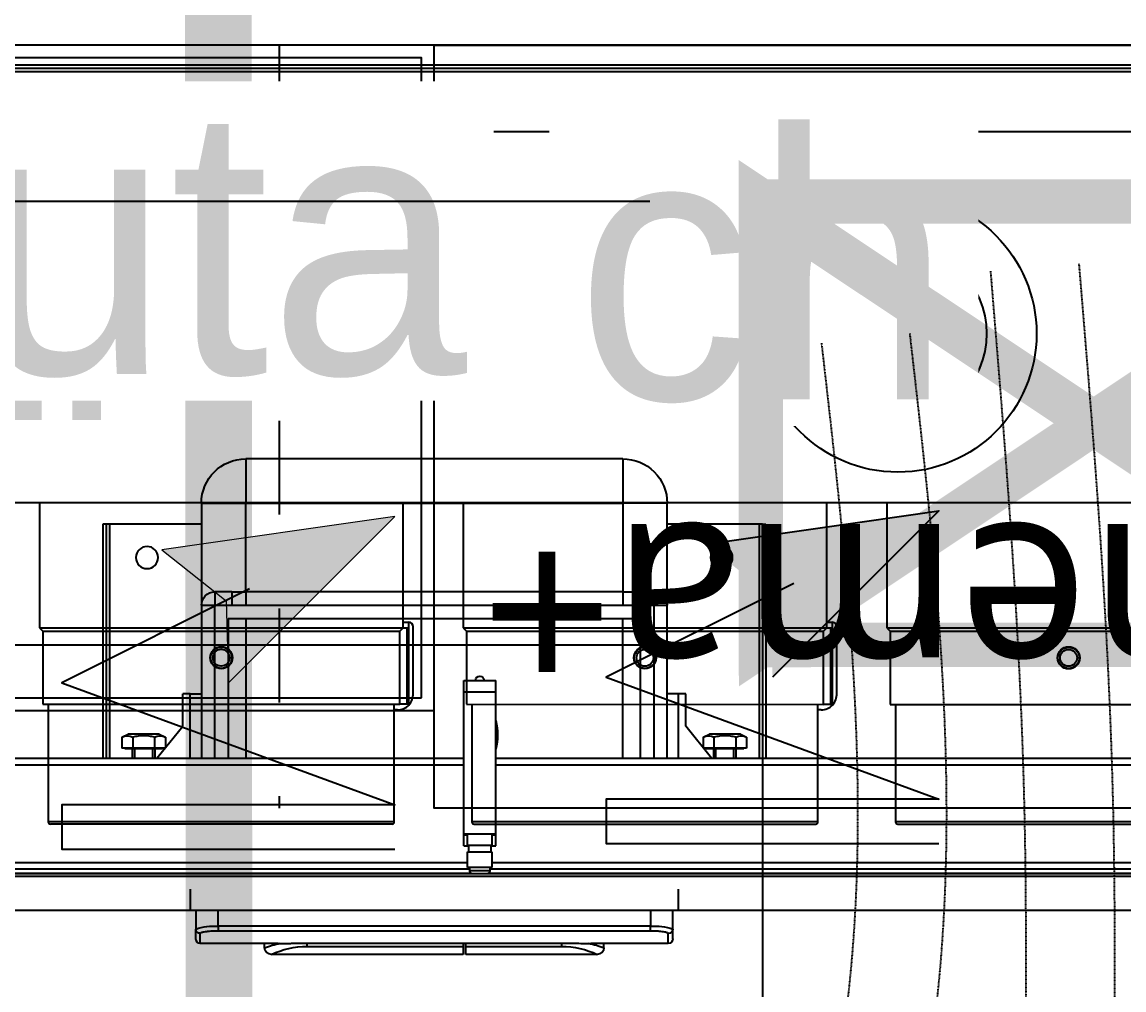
# Model space of a CAD drawing. Header units: millimetres. Extents: x 459337 to 526921, y -375392 to -289779.
# Drawn here: x 466688.4 to 467185.1, y -323814.9 to -323378.4 of the extents above; entities that cross this region are included whole.
import ezdxf

# ---------------------------------------------------------------- set-up
doc = ezdxf.new("R2010")
doc.units = ezdxf.units.MM
for name, pattern in [('prlm_ef', [0.165, 0.1, -0.065]), ('prlm_eu', [2, 1.25, -0.25, 0.25, -0.25]), ('prlm_vmc', [0.282222, 0.141111, -0.141111])]:
    doc.linetypes.add(name, pattern=pattern)
doc.layers.add('_GAZELEC-BOITE INCORPO', color=36, linetype='Continuous', lineweight=18)
for name, color, linetype in [('_GAZELEC-EAU CHAUDE', 1, 'Continuous'), ('prlm-CHAUFF', 30, 'Continuous'), ('prlm-EAU-EF', 161, 'Continuous'), ('prlm-EAU-EUEV', 25, 'Continuous'), ('prlm-ELEC-CFO', 201, 'Continuous'), ('prlm-MOD', 64, 'Continuous')]:
    doc.layers.add(name, color=color, linetype=linetype)
doc.styles.add('Arial', font='arial.ttf')
doc.styles.add('prlm-chauff', font='trebucbi.ttf', dxfattribs={"height": 18})
doc.styles.add('prlm-elec-cfo', font='comic.ttf', dxfattribs={"height": 12})
doc.styles.get("Standard").update_dxf_attribs({"font": 'arial.ttf'})
doc.dimstyles.new('200', dxfattribs={"dimtxt": 150, "dimasz": 25, "dimexe": 50, "dimexo": 50, "dimgap": 20, "dimtad": 1, "dimdec": 0, "dimlfac": 0.1, "dimdsep": 46, "dimtxsty": 'Arial', "dimblk1": 'DOTBLANK', "dimblk2": 'DOTBLANK', "dimsah": 1, "dimcen": 25, "dimclrd": 5, "dimclre": 5, "dimadec": 0, "dimazin": 0, "dimtfac": 1, "dimtdec": 0, "dimtmove": 0, "dimatfit": 3, "dimldrblk": 'DOTBLANK', "dimfxl": 50, "dimtolj": 1, "dimtzin": 0, "dimarcsym": 0})

# ---------------------------------------------------------------- blocks, each defined once
blk = doc.blocks.new('MTI900_Alu_390')
at = {"layer": 'prlm-MOD', "color": 1, "linetype": 'Continuous'}
for p, q in [((-4.225, 0), (4.225, 0)), ((-3.96, -0.09), (3.96, -0.09)), ((-4.105, -0.105), (4.105, -0.105)), ((-4.1, -0.12), (4.1, -0.12)), ((-0.85, -1.865), (0.85, -1.865)), ((-0.85, -1.865), (-0.85, -2.065)), ((0.85, -1.865), (0.85, -2.065)), ((-1.05, -2.525), (-1.05, -2.065)), ((-1.05, -2.065), (-0.85, -2.065)), ((0.85, -2.065), (-0.85, -2.065)), ((-0.85, -2.065), (-0.85, -2.465)), ((0.85, -2.465), (0.85, -2.065)), ((1.05, -2.065), (0.85, -2.065)), ((1.05, -2.065), (1.05, -2.525)), ((-1.495, -2.16), (-1.495, -3.215)), ((-1.48, -2.16), (-1.495, -2.16)), ((-1.48, -2.16), (-1.48, -3.215)), ((-1.48, -2.16), (-1.465, -2.16)), ((-1.465, -2.16), (-1.05, -2.16)), ((-1.465, -2.16), (-1.465, -3.215)), ((1.05, -2.16), (1.465, -2.16)), ((1.465, -2.16), (1.48, -2.16)), ((1.465, -2.16), (1.465, -3.215)), ((1.48, -2.16), (1.48, -3.215)), ((1.48, -2.16), (1.495, -2.16)), ((1.495, -2.16), (1.495, -3.215)), ((-0.99, -2.465), (-0.9124, -2.465)), ((-0.99, -2.525), (-0.99, -2.465)), ((-0.85, -2.465), (-0.9124, -2.465)), ((-0.9124, -2.525), (-0.9124, -2.465)), ((-0.85, -2.465), (0.85, -2.465)), ((-0.85, -2.465), (-0.85, -2.5242)), ((0.9124, -2.465), (0.85, -2.465)), ((0.85, -2.465), (0.85, -2.5242)), ((0.9124, -2.465), (0.99, -2.465)), ((0.9124, -2.465), (0.9124, -2.525)), ((0.99, -2.465), (0.99, -2.525)), ((-1.05, -3.215), (-1.05, -2.525)), ((-0.99, -2.525), (-1.05, -2.525)), ((-0.99, -2.525), (-0.99, -3.215)), ((-0.9124, -2.525), (-0.99, -2.525)), ((0.85, -2.5242), (-0.85, -2.5242)), ((0.99, -2.525), (0.9124, -2.525)), ((0.99, -3.215), (0.99, -2.525)), ((1.05, -2.525), (0.99, -2.525)), ((1.05, -2.525), (1.05, -3.215)), ((0.93, -2.585), (-0.93, -2.585)), ((-0.93, -3.215), (-0.93, -2.585)), ((-0.85, -3.215), (-0.85, -2.585)), ((0.85, -2.585), (0.85, -3.215)), ((0.93, -2.585), (0.93, -3.215)), ((-0.2775, -2.915), (-0.2775, -2.865)), ((-0.1325, -2.865), (-0.2775, -2.865)), ((-0.1325, -2.915), (-0.1325, -2.865)), ((-1.1342, -2.925), (-1.1, -2.925)), ((-1.1342, -3.0705), (-1.1342, -2.925)), ((-1.1, -2.925), (-1.1, -3.215)), ((-1.1, -2.925), (-1.05, -2.925)), ((-0.1325, -2.915), (-0.2775, -2.915)), ((-0.2775, -2.9175), (-0.2775, -2.915)), ((-0.2775, -2.9175), (-0.1325, -2.9175)), ((-0.2775, -3.5575), (-0.2775, -2.9175)), ((-0.1325, -2.9175), (-0.1325, -2.915)), ((-0.1325, -3.5575), (-0.1325, -2.9175)), ((1.1, -2.925), (1.05, -2.925)), ((1.1, -3.215), (1.1, -2.925)), ((1.1, -2.925), (1.1342, -2.925)), ((1.1342, -3.0705), (1.1342, -2.925)), ((-1.2504, -3.215), (-1.1342, -3.0705)), ((1.2504, -3.215), (1.1342, -3.0705)), ((-1.38, -3.106), (-1.4081, -3.1204)), ((-1.4081, -3.1204), (-1.4081, -3.17)), ((-1.38, -3.106), (-1.24, -3.106)), ((-1.3591, -3.1204), (-1.3591, -3.17)), ((-1.2609, -3.1204), (-1.2609, -3.17)), ((-1.2119, -3.1204), (-1.24, -3.106)), ((-1.2119, -3.1204), (-1.2119, -3.1671)), ((1.24, -3.106), (1.2119, -3.1204)), ((1.2119, -3.1204), (1.2119, -3.1671)), ((1.24, -3.106), (1.38, -3.106)), ((1.2609, -3.1204), (1.2609, -3.17)), ((1.3591, -3.1204), (1.3591, -3.17)), ((1.4081, -3.1204), (1.38, -3.106)), ((1.4081, -3.1204), (1.4081, -3.17)), ((-1.4081, -3.17), (-1.3836, -3.17)), ((-1.395, -3.17), (-1.395, -3.172)), ((-1.395, -3.172), (-1.225, -3.172)), ((-1.3836, -3.17), (-1.3591, -3.17)), ((-1.36, -3.172), (-1.36, -3.215)), ((-1.3591, -3.17), (-1.31, -3.17)), ((-1.3508, -3.215), (-1.3508, -3.172)), ((-1.31, -3.17), (-1.2609, -3.17)), ((-1.2692, -3.215), (-1.2692, -3.172)), ((-1.2609, -3.17), (-1.2364, -3.17)), ((-1.26, -3.215), (-1.26, -3.172)), ((-1.2364, -3.17), (-1.2142, -3.17)), ((-1.225, -3.172), (-1.225, -3.17)), ((1.2142, -3.17), (1.2364, -3.17)), ((1.225, -3.17), (1.225, -3.172)), ((1.225, -3.172), (1.395, -3.172)), ((1.2364, -3.17), (1.2609, -3.17)), ((1.26, -3.172), (1.26, -3.215)), ((1.2609, -3.17), (1.31, -3.17)), ((1.2692, -3.215), (1.2692, -3.172)), ((1.31, -3.17), (1.3591, -3.17)), ((1.3508, -3.215), (1.3508, -3.172)), ((1.3591, -3.17), (1.3836, -3.17)), ((1.36, -3.215), (1.36, -3.172)), ((1.3836, -3.17), (1.4081, -3.17)), ((1.395, -3.172), (1.395, -3.17)), ((-0.2775, -3.215), (-4.0287, -3.215)), ((4.0287, -3.215), (-0.1325, -3.215)), ((-0.2775, -3.245), (-4.0274, -3.245)), ((4.0274, -3.245), (-0.1325, -3.245)), ((-0.2775, -3.5575), (-0.1325, -3.5575)), ((-0.2775, -3.56), (-0.2775, -3.5575)), ((-0.2775, -3.61), (-0.2775, -3.56)), ((-0.26, -3.56), (-0.2775, -3.56)), ((-0.26, -3.5575), (-0.26, -3.6075)), ((-0.15, -3.6075), (-0.15, -3.5575)), ((-0.1325, -3.56), (-0.15, -3.56)), ((-0.1325, -3.56), (-0.1325, -3.5575)), ((-0.1325, -3.61), (-0.1325, -3.56)), ((-0.255, -3.61), (-0.2775, -3.61)), ((-0.15, -3.6075), (-0.26, -3.6075)), ((-0.255, -3.6075), (-0.255, -3.6375)), ((-0.155, -3.6375), (-0.155, -3.6075)), ((-0.1325, -3.61), (-0.155, -3.61)), ((-0.15, -3.6375), (-0.26, -3.6375)), ((-0.26, -3.6375), (-0.26, -3.7075)), ((-0.15, -3.7075), (-0.15, -3.6375)), ((-0.26, -3.685), (-3.6034, -3.685)), ((-3.5974, -3.715), (-0.25, -3.715)), ((-0.26, -3.7075), (-0.15, -3.7075)), ((-0.25, -3.7075), (-0.25, -3.7225)), ((-0.25, -3.7225), (-0.16, -3.7225)), ((-0.16, -3.7225), (-0.16, -3.7075)), ((-0.16, -3.715), (3.5984, -3.715)), ((3.6044, -3.685), (-0.15, -3.685)), ((-4.375, -3.737), (4.375, -3.737)), ((4.375, -3.747), (-4.375, -3.747)), ((-3.175, -3.735), (-0.2433, -3.735)), ((-0.1667, -3.735), (3.175, -3.735)), ((-4.375, -3.902), (4.375, -3.902)), ((-1.075, -3.9853), (-1.075, -3.902)), ((-0.975, -3.902), (-0.975, -3.973)), ((0.975, -3.973), (0.975, -3.902)), ((1.075, -3.902), (1.075, -3.9853)), ((-0.975, -3.973), (0.975, -3.973)), ((-0.975, -3.9928), (-0.975, -3.973)), ((0.975, -3.973), (0.975, -3.9928)), ((-1.075, -4.03), (-1.075, -3.9853)), ((-1.055, -4.05), (-1.055, -4.0051)), ((0.975, -3.9928), (-0.975, -3.9928)), ((1.055, -4.05), (1.055, -4.0051)), ((1.075, -4.03), (1.075, -3.9853)), ((-1.055, -4.05), (-0.706, -4.05)), ((-0.765, -4.07), (-0.765, -4.05)), ((0.576, -4.0497), (-0.576, -4.0497)), ((-0.574, -4.0497), (-0.574, -4.0634)), ((-0.1416, -4.0634), (-0.574, -4.0634)), ((-0.1416, -4.0634), (-0.1416, -4.0497)), ((-0.1416, -4.1), (-0.1416, -4.0634)), ((-0.1307, -4.0497), (-0.1307, -4.0634)), ((0.574, -4.0634), (-0.1307, -4.0634)), ((-0.1307, -4.0634), (-0.1307, -4.1)), ((0.574, -4.0497), (0.574, -4.0634)), ((0.7037, -4.05), (1.055, -4.05)), ((0.765, -4.07), (0.765, -4.05)), ((-0.735, -4.1), (-0.735, -4.1)), ((-0.735, -4.1), (-0.1416, -4.1)), ((-0.1307, -4.1), (0.735, -4.1)), ((0.735, -4.1), (0.735, -4.1))]:
    blk.add_line(p, q, dxfattribs=at)
at = {"layer": 'prlm-MOD', "color": 1, "ltscale": 50}
for points in [[(-1.1, -3.8058), (-1.1, -3.902)], [(1.1, -3.8058), (1.1, -3.902)]]:
    blk.add_lwpolyline(points, dxfattribs=at)
at = {"layer": 'prlm-MOD', "color": 1, "linetype": 'Continuous'}
for centre in [(-1.295, -2.31), (1.295, -2.31)]:
    blk.add_circle(centre, 0.05, dxfattribs=at)
for centre, radius, start, end in [((-0.85, -2.065), 0.2, 90, 180), ((0.85, -2.065), 0.2, 0, 90), ((-0.99, -2.525), 0.06, 90, 180), ((0.99, -2.525), 0.06, 0, 90), ((-0.205, -2.865), 0.02, 0, 180), ((0, -3.11), 0.285, 166.8264, 193.1736), ((-1.3836, -3.1624), 0.0487, 59.7422, 120.2578), ((-1.2364, -3.1624), 0.0487, 59.7422, 120.2578), ((1.2364, -3.1624), 0.0487, 59.7422, 120.2578), ((1.3836, -3.1624), 0.0487, 59.7422, 120.2578), ((-0.235, -3.7225), 0.015, 180, 255.1649), ((-0.175, -3.7225), 0.015, 284.8351, 0), ((-0.9965, -4.212), 0.2399, 84.8699, 109.1091), ((0.9987, -4.1937), 0.2219, 69.8915, 96.1295), ((-1.055, -4.03), 0.02, 180, 270), ((-0.5689, -4.6164), 0.5805, 102.5837, 109.7412), ((-0.735, -4.07), 0.03, 180, 270), ((-0.5689, -4.4578), 0.3944, 90.7355, 114.8981), ((0.5685, -4.4598), 0.3964, 65.1634, 89.203), ((0.5693, -4.6145), 0.5786, 70.2259, 77.4042), ((0.735, -4.07), 0.03, 270, 0), ((1.055, -4.03), 0.02, 270, 0)]:
    blk.add_arc(centre, radius, start, end, dxfattribs=at)
for centre, major_axis, start_param, end_param in [((-1.055, -3.9853), (0.02, 0), 3.141593, 4.712389), ((1.055, -3.9853), (-0.02, 0), 1.570796, 3.141593)]:
    blk.add_ellipse(centre, major_axis=major_axis, ratio=0.989815, start_param=start_param, end_param=end_param, dxfattribs=at)
for points, knots in [([(-0.85, -2.5242), (-0.8604, -2.5242), (-0.8708, -2.5243), (-0.8916, -2.5247), (-0.902, -2.525), (-0.9124, -2.525)], [0, 0, 0, 0, 0.5, 0.5, 1, 1, 1, 1]), ([(0.9124, -2.525), (0.902, -2.525), (0.8916, -2.5247), (0.8708, -2.5243), (0.8604, -2.5242), (0.85, -2.5242)], [0, 0, 0, 0, 0.5, 0.5, 1, 1, 1, 1]), ([(-1.3591, -3.1204), (-1.3511, -3.1183), (-1.343, -3.1166), (-1.3306, -3.1149), (-1.3265, -3.1144), (-1.3182, -3.1138), (-1.3141, -3.1137), (-1.3017, -3.1137), (-1.2935, -3.1143), (-1.2772, -3.1166), (-1.269, -3.1183), (-1.2609, -3.1204)], [0, 0, 0, 0, 0.25, 0.25, 0.375, 0.375, 0.5, 0.5, 0.75, 0.75, 1, 1, 1, 1]), ([(1.2609, -3.1204), (1.269, -3.1183), (1.2772, -3.1166), (1.2935, -3.1143), (1.3017, -3.1137), (1.3141, -3.1137), (1.3182, -3.1138), (1.3265, -3.1144), (1.3306, -3.1149), (1.343, -3.1166), (1.3511, -3.1183), (1.3591, -3.1204)], [0, 0, 0, 0, 0.25, 0.25, 0.5, 0.5, 0.625, 0.625, 0.75, 0.75, 1, 1, 1, 1]), ([(-0.975, -3.9928), (-0.9803, -3.9928), (-0.9856, -3.9929), (-0.996, -3.9932), (-1.0011, -3.9934), (-1.0083, -3.9939), (-1.0107, -3.9941), (-1.0153, -3.9945), (-1.0176, -3.9947), (-1.0241, -3.9955), (-1.0281, -3.996), (-1.0355, -3.9972), (-1.0388, -3.9978), (-1.0446, -3.9991), (-1.047, -3.9998), (-1.05, -4.0009), (-1.0509, -4.0013), (-1.0524, -4.0021), (-1.053, -4.0024), (-1.0545, -4.0036), (-1.055, -4.0043), (-1.055, -4.0051)], [0, 0, 0, 0, 0.125, 0.125, 0.25, 0.25, 0.3125, 0.3125, 0.375, 0.375, 0.5, 0.5, 0.625, 0.625, 0.75, 0.75, 0.8125, 0.8125, 0.875, 0.875, 1, 1, 1, 1]), ([(1.055, -4.0051), (1.055, -4.0043), (1.0545, -4.0036), (1.053, -4.0024), (1.0523, -4.002), (1.0508, -4.0013), (1.0491, -4.0006), (1.0469, -3.9998), (1.0444, -3.9991), (1.0431, -3.9988), (1.0387, -3.9978), (1.0354, -3.9971), (1.0299, -3.9963), (1.028, -3.996), (1.0239, -3.9955), (1.0218, -3.9952), (1.0153, -3.9945), (1.0107, -3.9941), (1.0034, -3.9936), (1.0009, -3.9935), (0.9958, -3.9932), (0.9933, -3.9931), (0.9856, -3.9929), (0.9803, -3.9928), (0.975, -3.9928)], [0, 0, 0, 0, 0.125, 0.125, 0.1875, 0.1875, 0.25, 0.3125, 0.3125, 0.375, 0.375, 0.5, 0.5, 0.5625, 0.5625, 0.625, 0.625, 0.75, 0.75, 0.8125, 0.8125, 0.875, 0.875, 1, 1, 1, 1]), ([(-0.576, -4.0497), (-0.5891, -4.0497), (-0.6021, -4.0497), (-0.6211, -4.0498), (-0.6274, -4.0498), (-0.6399, -4.0498), (-0.6461, -4.0498), (-0.6642, -4.0499), (-0.6756, -4.0499), (-0.6918, -4.05), (-0.6971, -4.05), (-0.7038, -4.05), (-0.7053, -4.05), (-0.7068, -4.05)], [0, 0, 0, 0, 0.125, 0.125, 0.1875, 0.1875, 0.25, 0.25, 0.375, 0.375, 0.4375, 0.4375, 0.4568651, 0.4568651, 0.4568651, 0.4568651]), ([(0.7055, -4.05), (0.6995, -4.05), (0.6933, -4.05), (0.6813, -4.05), (0.6756, -4.0499), (0.6642, -4.0499), (0.6524, -4.0499), (0.6402, -4.0498), (0.6278, -4.0498), (0.6214, -4.0498), (0.6021, -4.0497), (0.5891, -4.0497), (0.576, -4.0497)], [0.5494968, 0.5494968, 0.5494968, 0.5494968, 0.625, 0.625, 0.6875, 0.6875, 0.75, 0.8125, 0.8125, 0.875, 0.875, 1, 1, 1, 1])]:
    blk.add_open_spline(points, degree=3, knots=knots, dxfattribs=at)
blk = doc.blocks.new('xi.thema+')
at = {"layer": 'prlm-CHAUFF', "color": 7, "linetype": 'prlm_vmc', "ltscale": 30}
for points in [[(-27.9, 0), (-27.9, 34.4)], [(27.9, 0), (27.9, 34.4)]]:
    blk.add_lwpolyline(points, dxfattribs=at)
at = {"layer": 'prlm-CHAUFF', "color": 0}
blk.add_lwpolyline([(-20.9, 0), (-20.9, 34.4), (20.9, 34.4), (20.9, 0)], close=True, dxfattribs=at)
for radius in [6.25, 4]:
    blk.add_circle((0, 13), radius, dxfattribs=at)
at = {"layer": 'prlm-CHAUFF', "color": 0, "insert": (0, 25.539), "char_height": 8, "width": 7.19706, "attachment_point": 5, "style": 'prlm-chauff'}
blk.add_mtext('thema+', dxfattribs=at)
blk = doc.blocks.new('xi.uta-yzen-d')
at = {"layer": 'prlm-CHAUFF', "ltscale": 50}
for p, q in [((-36.4, 35.02), (-20.8, 35.02)), ((-20.9, 35.12), (-36.3, 35.12)), ((-20.8, 29.72), (-20.8, 35.02)), ((-17.3, 35.02), (-1.7, 35.02)), ((-17.3, 35.02), (-17.3, 29.72)), ((-1.8, 35.12), (-17.2, 35.12)), ((-1.7, 29.72), (-1.7, 35.02)), ((1.8, 35.02), (17.4, 35.02)), ((1.8, 35.02), (1.8, 29.72)), ((1.9, 35.12), (17.3, 35.12)), ((17.4, 29.72), (17.4, 35.02)), ((-17.45, 29.97), (-17.3, 29.97)), ((1.65, 29.97), (1.8, 29.97)), ((-20.55, 29.72), (-36.65, 29.72)), ((-20.55, 26.42), (-20.55, 29.72)), ((-17.956, 29.72), (-17.55, 29.72)), ((-17.956, 29.72), (-17.956, 26.02)), ((-17.9, 29.72), (-17.9, 26.27)), ((-17.88, 29.72), (-17.88, 26.27)), ((-1.45, 29.72), (-17.55, 29.72)), ((-17.55, 29.72), (-17.55, 26.42)), ((-1.45, 26.42), (-1.45, 29.72)), ((1.144, 29.72), (1.55, 29.72)), ((1.144, 29.72), (1.144, 26.02)), ((1.2, 29.72), (1.2, 26.27)), ((1.22, 29.72), (1.22, 26.27)), ((17.65, 29.72), (1.55, 29.72)), ((1.55, 29.72), (1.55, 26.42)), ((17.65, 26.42), (17.65, 29.72)), ((-18.15, 29.216), (-18.15, 26.22)), ((0.95, 29.216), (0.95, 26.22)), ((-17.9, 28.42), (-17.88, 28.42)), ((1.2, 28.42), (1.22, 28.42)), ((-17.88, 28.07), (-17.9, 28.07)), ((1.22, 28.07), (1.2, 28.07)), ((-17.9, 27.693), (-17.88, 27.693)), ((-17.88, 27.343), (-17.9, 27.343)), ((1.2, 27.693), (1.22, 27.693)), ((1.22, 27.343), (1.2, 27.343)), ((-17.9, 27.293), (-17.88, 27.293)), ((-17.88, 27.193), (-17.9, 27.193)), ((1.2, 27.293), (1.22, 27.293)), ((1.22, 27.193), (1.2, 27.193)), ((-20.55, 26.42), (-36.65, 26.42)), ((-20.4, 26.27), (-20.55, 26.42)), ((-17.55, 26.42), (-17.7, 26.27)), ((-1.45, 26.42), (-17.55, 26.42)), ((-1.3, 26.27), (-1.45, 26.42)), ((1.55, 26.42), (1.4, 26.27)), ((17.65, 26.42), (1.55, 26.42)), ((17.8, 26.27), (17.65, 26.42)), ((-20.4, 26.27), (-36.8, 26.27)), ((-20.4, 20.62), (-20.4, 26.27)), ((-17.7, 26.02), (-17.95, 26.02)), ((-17.88, 26.27), (-17.9, 26.27)), ((-17.7, 26.27), (-17.88, 26.27)), ((-1.3, 26.27), (-17.7, 26.27)), ((-17.7, 26.27), (-17.7, 20.62)), ((-1.3, 20.62), (-1.3, 26.27)), ((1.4, 26.02), (1.15, 26.02)), ((1.22, 26.27), (1.2, 26.27)), ((1.4, 26.27), (1.22, 26.27)), ((17.8, 26.27), (1.4, 26.27)), ((1.4, 26.27), (1.4, 20.62)), ((17.8, 20.62), (17.8, 26.27))]:
    blk.add_line(p, q, dxfattribs=at)
for points in [[(0, 30), (0, 0), (39, 0), (39, 30)], [(0.571, 29.429), (0.571, 0.571), (38.429, 0.571), (38.429, 29.429)], [(-40.5, 20.62), (-40.5, 3.9), (40.5, 3.9), (40.5, 20.62)]]:
    blk.add_lwpolyline(points, close=True, dxfattribs=at)
for centre, radius in [((-28.6, 27.62), 0.5), ((-28.6, 27.62), 0.48), ((-28.6, 27.62), 0.38), ((-9.5, 27.62), 0.5), ((-9.5, 27.62), 0.48), ((-9.5, 27.62), 0.38), ((9.6, 27.62), 0.5), ((9.6, 27.62), 0.48), ((9.6, 27.62), 0.38)]:
    blk.add_circle(centre, radius, dxfattribs=at)
for centre, radius, start, end in [((-20.9, 35.02), 0.1, 0, 90), ((-17.2, 35.02), 0.1, 90, 180), ((-1.8, 35.02), 0.1, 0, 90), ((1.9, 35.02), 0.1, 90, 180), ((17.3, 35.02), 0.1, 0, 90), ((-17.45, 29.27), 0.7, 90, 136.2731), ((1.65, 29.27), 0.7, 90, 136.2731), ((-17.375, 29.24), 0.776, 138.5248, 181.7675), ((1.725, 29.24), 0.776, 138.5248, 181.7675), ((-17.95, 26.22), 0.2, 180, 268.3239), ((-17.95, 26.22), 0.2, 268.3239, 270), ((1.15, 26.22), 0.2, 180, 268.3239), ((1.15, 26.22), 0.2, 268.3239, 270)]:
    blk.add_arc(centre, radius, start, end, dxfattribs=at)
for centre, major_axis, ratio, start_param, end_param in [((-17.45, 28.959), (-0.45, 0), 0.974723, 5.983927, 6.283185), ((1.65, 28.959), (-0.45, 0), 0.974723, 5.983927, 6.283185), ((-17.45, 28.603), (-0.45, 0), 0.974723, 5.983927, 6.283185), ((-16.65, 28.603), (-1.25, 0), 0.146694, 0, 0.179125), ((1.65, 28.603), (-0.45, 0), 0.974723, 5.983927, 6.283185), ((2.45, 28.603), (-1.25, 0), 0.146694, 0, 0.179125)]:
    blk.add_ellipse(centre, major_axis=major_axis, ratio=ratio, start_param=start_param, end_param=end_param, dxfattribs=at)
for points in [[(-17.882, 29.391), (-17.886, 29.379), (-17.889, 29.366), (-17.897, 29.324), (-17.9, 29.294), (-17.9, 29.265)], [(1.218, 29.391), (1.214, 29.379), (1.211, 29.366), (1.203, 29.324), (1.2, 29.294), (1.2, 29.265)]]:
    blk.add_open_spline(points, degree=3, knots=[0.8185803, 0.8185803, 0.8185803, 0.8185803, 0.875, 0.875, 1, 1, 1, 1], dxfattribs=at)
at = {"layer": 'prlm-CHAUFF', "ltscale": 50, "insert": (7.303, 16.894), "char_height": 10, "width": 139.79252, "attachment_point": 1}
blk.add_mtext('UTA', dxfattribs=at)
blk = doc.blocks.new('xi.uta')
at = {"layer": 'prlm-ELEC-CFO', "lineweight": 5}
blk.add_hatch(color=0, dxfattribs=at).paths.add_polyline_path([(-3, 6), (-0.103, 3.699), (0, 0), (7.5, 7.5)])
at = {"layer": 'prlm-ELEC-CFO', "color": 0, "lineweight": 5, "flags": 128}
blk.add_lwpolyline([(-3, 6), (-0.103, 3.699), (0, 0), (7.5, 7.5)], close=True, dxfattribs=at)
at = {"layer": 'prlm-ELEC-CFO', "color": 0}
blk.add_lwpolyline([(0.955, 4.227), (-7.5, 0), (7.5, -5.5), (-7.5, -5.5), (-7.5, -7.5), (7.5, -7.5)], dxfattribs=at)
blk = doc.blocks.new('xi.CH')
at = {"layer": 'prlm-ELEC-CFO', "lineweight": 5}
blk.add_hatch(color=0, dxfattribs=at).paths.add_polyline_path([(-3, 6), (-0.103, 3.699), (0, 0), (7.5, 7.5)])
at = {"layer": 'prlm-ELEC-CFO', "color": 0}
for points in [[(-3, 6), (7.5, 7.5), (0, 0)], [(0.955, 4.227), (-7.5, 0), (7.5, -5.5), (-7.5, -5.5), (-7.5, -7.5), (7.5, -7.5)]]:
    blk.add_lwpolyline(points, dxfattribs=at)
blk = doc.blocks.new('_DOTBLANK')
at = {"color": 0, "linetype": 'ByBlock'}
blk.add_line((-0.5, 0), (-1, 0), dxfattribs=at)
blk.add_circle((0, 0), 0.5, dxfattribs=at)
blk = doc.blocks.new('*D167')
at = {"layer": '_GAZELEC-BOITE INCORPO', "color": 5, "lineweight": -2, "transparency": 16777216}
for p, q in [((467022.23, -323707.64), (467022.23, -324327.59)), ((467320.68, -323708.7), (467320.68, -324327.59)), ((467295.68, -324277.59), (467047.23, -324277.59))]:
    blk.add_line(p, q, dxfattribs=at)
at = {"layer": '_GAZELEC-BOITE INCORPO', "color": 5, "lineweight": -2, "transparency": 16777216, "xscale": 25, "yscale": 25, "zscale": 25, "rotation": 180}
blk.add_blockref('_DOTBLANK', (467022.23, -324277.59), dxfattribs=at)
at = {"layer": '_GAZELEC-BOITE INCORPO', "color": 5, "lineweight": -2, "transparency": 16777216, "xscale": 25, "yscale": 25, "zscale": 25}
blk.add_blockref('_DOTBLANK', (467320.68, -324277.59), dxfattribs=at)
at = {"layer": '_GAZELEC-BOITE INCORPO', "color": 0, "transparency": 16777216, "insert": (467171.45, -324180.95), "char_height": 150, "attachment_point": 5, "style": 'Arial'}
blk.add_mtext('\\A1;30', dxfattribs=at)
blk = doc.blocks.new('*D168')
at = {"layer": '_GAZELEC-BOITE INCORPO', "color": 5, "lineweight": -2, "transparency": 16777216}
for p, q in [((466971.19, -319035.76), (465521.38, -319035.76)), ((465571.38, -323434.34), (465571.38, -319060.76)), ((466971.46, -323459.34), (465521.38, -323459.34))]:
    blk.add_line(p, q, dxfattribs=at)
at = {"layer": '_GAZELEC-BOITE INCORPO', "color": 5, "lineweight": -2, "transparency": 16777216, "xscale": 25, "yscale": 25, "zscale": 25}
for p, rotation in [((465571.38, -319035.76), 90), ((465571.38, -323459.34), 270)]:
    blk.add_blockref('_DOTBLANK', p, dxfattribs=dict(at, rotation=rotation))
at = {"layer": '_GAZELEC-BOITE INCORPO', "color": 0, "transparency": 16777216, "insert": (465476.07, -321247.55), "char_height": 150, "attachment_point": 5, "rotation": 90, "style": 'Arial'}
blk.add_mtext('\\A1;442', dxfattribs=at)
blk = doc.blocks.new('*D169')
at = {"layer": '_GAZELEC-BOITE INCORPO', "color": 5, "lineweight": -2, "transparency": 16777216}
for p, q in [((466971.46, -323459.34), (465521.38, -323459.34)), ((465571.38, -323484.34), (465571.38, -323634.34)), ((466973.73, -323659.34), (465521.38, -323659.34)), ((465571.38, -323659.34), (465571.38, -323941.26))]:
    blk.add_line(p, q, dxfattribs=at)
at = {"layer": '_GAZELEC-BOITE INCORPO', "color": 5, "lineweight": -2, "transparency": 16777216, "xscale": 25, "yscale": 25, "zscale": 25}
for p, rotation in [((465571.38, -323459.34), 90), ((465571.38, -323659.34), 270)]:
    blk.add_blockref('_DOTBLANK', p, dxfattribs=dict(at, rotation=rotation))
at = {"layer": '_GAZELEC-BOITE INCORPO', "color": 0, "transparency": 16777216, "insert": (465474.79, -323812.8), "char_height": 150, "attachment_point": 5, "rotation": 90, "style": 'Arial'}
blk.add_mtext('\\A1;20', dxfattribs=at)

msp = doc.modelspace()

# ---------------------------------------------------------------- linework, layer by layer
at = {"layer": 'prlm-EAU-EUEV', "color": 1, "linetype": 'prlm_eu', "ltscale": 50, "const_width": 30, "flags": 128}
msp.add_lwpolyline([(465857.558, -324851.436), (466777.882, -324851.436), (466776.673, -323118.182)], dxfattribs=at)

# ---------------------------------------------------------------- block references
at = {"layer": 'prlm-CHAUFF', "ltscale": 50, "xscale": 10, "yscale": 10, "zscale": 10, "rotation": 179.9940905679083}
msp.add_blockref('xi.uta-yzen-d', (466874.208, -323388.892), dxfattribs=at)
at = {"layer": 'prlm-CHAUFF', "xscale": 10, "yscale": 10, "zscale": 10, "rotation": 179.9998100426609}
msp.add_blockref('xi.thema+', (467083.226, -323388.893), dxfattribs=at)
at = {"layer": 'prlm-ELEC-CFO', "xscale": 10, "yscale": 10, "zscale": 10}
for name, p in [('xi.CH', (467026.726, -323673.891)), ('xi.uta', (466781.367, -323676.348))]:
    msp.add_blockref(name, p, dxfattribs=at)
at = {"layer": 'prlm-MOD', "xscale": -99.99999999999972, "yscale": 99.99999999999974, "zscale": 99.99999999999963, "rotation": 0.0001153397702147174}
msp.add_blockref('MTI900_Alu_390', (466874.226, -323388.892), dxfattribs=at)

# ---------------------------------------------------------------- dimensions: what is measured, and where the dimension line sits
at = {"layer": '_GAZELEC-BOITE INCORPO'}
dim = msp.add_linear_dim(base=(467022.227, -324277.59), p1=(467320.676, -323658.704), p2=(467022.227, -323657.642), dimstyle='200', dxfattribs=at)
dim.commit()
dim.dimension.update_dxf_attribs({"geometry": '*D167', "text_midpoint": (467171.451, -324180.953)})

# ---------------------------------------------------------------- next in the draw order: texts
at = {"layer": 'prlm-ELEC-CFO', "lineweight": 20, "char_height": 120, "attachment_point": 5, "line_spacing_factor": 0.8, "style": 'prlm-elec-cfo', "bg_fill": 3, "box_fill_scale": 1.1, "bg_fill_color": 256, "bg_fill_transparency": 0}
for s, insert in [('uta', (466777.402, -323478.005)), ('ch', (467022.761, -323489.474))]:
    msp.add_mtext(s, dxfattribs=dict(at, insert=insert))

# ---------------------------------------------------------------- next in the draw order: linework, layer by layer
at = {"layer": '_GAZELEC-BOITE INCORPO', "const_width": 20}
msp.add_lwpolyline([(467221.506, -323659.289), (467321.506, -323659.264), (467321.458, -323459.264), (467021.464, -323459.337), (467021.513, -323659.341), (467321.506, -323659.258), (467021.464, -323459.337), (467021.513, -323659.341), (467321.458, -323459.271)], dxfattribs=at)
at = {"layer": '_GAZELEC-EAU CHAUDE', "linetype": 'prlm_ef'}
for points, knots in [([(467088.506, -323518.651), (467091.844, -323547.77), (467095.212, -323577.135), (467100.866, -323636.201), (467103.151, -323665.904), (467105.432, -323725.517), (467105.428, -323755.43), (467102.273, -323808.192), (467099.869, -323831.033), (467094.649, -323862.851), (467092.959, -323871.867), (467090.012, -323885.709), (467088.916, -323890.543), (467085.424, -323905.032), (467082.829, -323914.64), (467077.128, -323933.725), (467074.022, -323943.204), (467063.966, -323971.417), (467056.279, -323989.929), (467033.001, -324039.034), (467015.669, -324068.906), (466976.392, -324125.649), (466954.446, -324152.521), (466922.606, -324185.719), (466914.486, -324193.75), (466897.027, -324210.119), (466887.652, -324218.405), (466868.466, -324234.405), (466858.653, -324242.121), (466828.602, -324264.42), (466807.754, -324278.15), (466749.875, -324311.995), (466711.579, -324330.005), (466632.273, -324359.53), (466591.26, -324371.046), (466507.648, -324387.554), (466465.048, -324392.548), (466379.365, -324395.949), (466336.281, -324394.358), (466273.288, -324387.091), (466253.136, -324384.011), (466215.884, -324376.878), (466198.75, -324373.02), (466154.229, -324361.444), (466127.12, -324352.827), (466073.974, -324332.924), (466047.936, -324321.638), (465980.48, -324288.423), (465940.201, -324264.377), (465864.293, -324210.671), (465828.665, -324181.01), (465763.153, -324117.066), (465733.27, -324082.781), (465680.399, -324010.53), (465657.411, -323972.561), (465633.893, -323923.64), (465629.533, -323913.983), (465621.318, -323894.547), (465617.459, -323884.765), (465606.62, -323855.243), (465600.376, -323835.328), (465586.219, -323781.572), (465580.014, -323747.386), (465572.552, -323678.295), (465571.294, -323643.389), (465573.338, -323573.161), (465576.639, -323537.839), (465587.412, -323467.037), (465594.885, -323431.556), (465613.635, -323360.667), (465624.911, -323325.258), (465657.97, -323235.609), (465682.133, -323181.569), (465737.456, -323074.981), (465768.617, -323022.433), (465836.775, -322919.647), (465873.773, -322869.409), (465952.467, -322772.083), (465994.165, -322724.996), (466081.143, -322634.83), (466126.423, -322591.751), (466219.466, -322510.475), (466267.228, -322472.277), (466330.12, -322426.447), (466344.612, -322416.188), (466373.685, -322396.207), (466388.268, -322386.482), (466432.147, -322358.077), (466461.574, -322340.168), (466550.326, -322289.316), (466610.122, -322259.248), (466730.686, -322205.642), (466791.455, -322182.103), (466913.706, -322140.389), (466975.188, -322122.215), (467098.631, -322090.055), (467160.592, -322076.069), (467313.58, -322045.328), (467404.758, -322030.294), (467566.023, -322006.195), (467636.121, -321996.553), (467706.066, -321986.931)], [0, 0, 0, 0, 85.8315682, 85.8315682, 171.6631364, 171.6631364, 257.4947046, 257.4947046, 322.9423316, 322.9423316, 348.8530342, 348.8530342, 362.7763854, 362.7763854, 390.6230878, 390.6230878, 418.4697902, 418.4697902, 474.163195, 474.163195, 569.2818793, 569.2818793, 664.4005637, 664.4005637, 695.8022605, 695.8022605, 730.2464553, 730.2464553, 764.6906502, 764.6906502, 833.5790399, 833.5790399, 949.8522444, 949.8522444, 1066.1254489, 1066.1254489, 1182.3986534, 1182.3986534, 1298.6718578, 1298.6718578, 1353.6420676, 1353.6420676, 1400.944223, 1400.944223, 1477.5148946, 1477.5148946, 1554.0855661, 1554.0855661, 1680.979781, 1680.979781, 1807.8739959, 1807.8739959, 1934.7682108, 1934.7682108, 2061.6624257, 2061.6624257, 2092.5362976, 2092.5362976, 2123.4101694, 2123.4101694, 2185.1579131, 2185.1579131, 2288.475434, 2288.475434, 2391.792955, 2391.792955, 2495.110476, 2495.110476, 2598.427997, 2598.427997, 2701.7455179, 2701.7455179, 2861.0943958, 2861.0943958, 3020.4432737, 3020.4432737, 3179.7921516, 3179.7921516, 3339.1410295, 3339.1410295, 3498.4899074, 3498.4899074, 3657.8387853, 3657.8387853, 3705.2810342, 3705.2810342, 3752.7232831, 3752.7232831, 3847.6077808, 3847.6077808, 4037.3767764, 4037.3767764, 4227.1457719, 4227.1457719, 4416.9147675, 4416.9147675, 4606.683763, 4606.683763, 4884.4727902, 4884.4727902, 5098.1493026, 5098.1493026, 5098.1493026, 5098.1493026]), ([(467164.819, -323487.439), (467166.368, -323506.099), (467167.92, -323524.801), (467172.406, -323581.043), (467175.17, -323618.717), (467177.933, -323670.008), (467178.566, -323683.452), (467179.52, -323708.231), (467179.872, -323719.565), (467180.41, -323742.192), (467180.598, -323753.492), (467180.963, -323787.354), (467180.939, -323809.876), (467180.599, -323850.998), (467180.334, -323869.616), (467179.823, -323899.488), (467179.612, -323910.763), (467179.171, -323933.318), (467178.938, -323944.595), (467178.205, -323978.429), (467177.668, -324000.986), (467175.912, -324068.658), (467174.547, -324113.775), (467169.851, -324249.122), (467165.919, -324339.348), (467151.564, -324609.916), (467138.585, -324790.151), (467115.58, -325036.497), (467108.848, -325102.939), (467087.028, -325302.072), (467070.313, -325434.568), (467042.758, -325625.731), (467033.784, -325684.684), (467019.473, -325773.804), (467014.487, -325804.03), (467004.278, -325864.423), (466999.055, -325894.592), (466983.079, -325985.026), (466972.016, -326045.218), (466937.936, -326225.559), (466914.027, -326345.476), (466850.603, -326659.617), (466810.645, -326853.604), (466754.556, -327149.881), (466736.124, -327251.944), (466705.684, -327435.047), (466693.138, -327516.018), (466670.391, -327678.285), (466660.19, -327759.571), (466633.978, -328003.712), (466622.355, -328166.853), (466618.591, -328343.841), (466618.356, -328357.752), (466617.997, -328385.595), (466617.873, -328399.524), (466617.645, -328441.333), (466617.687, -328469.236), (466618.22, -328553.033), (466619.121, -328609.014), (466620.302, -328675.817), (466620.495, -328686.533), (466620.687, -328697.252)], [0, 0, 0, 0, 56.1323593, 56.1323593, 168.397078, 168.397078, 208.1791434, 208.1791434, 241.5795626, 241.5795626, 274.9799818, 274.9799818, 341.7808201, 341.7808201, 397.2564309, 397.2564309, 430.9849211, 430.9849211, 464.7134113, 464.7134113, 532.1703917, 532.1703917, 667.0843524, 667.0843524, 936.9122739, 936.9122739, 1476.5681169, 1476.5681169, 1676.0913322, 1676.0913322, 2075.1377628, 2075.1377628, 2253.3829316, 2253.3829316, 2344.9604168, 2344.9604168, 2436.537902, 2436.537902, 2619.6928724, 2619.6928724, 2986.0028131, 2986.0028131, 3580.4687502, 3580.4687502, 3892.469435, 3892.469435, 4139.1785206, 4139.1785206, 4385.8876061, 4385.8876061, 4879.3057772, 4879.3057772, 4921.3997195, 4921.3997195, 4963.4936618, 4963.4936618, 5047.6815464, 5047.6815464, 5216.0573157, 5216.0573157, 5248.2110759, 5248.2110759, 5248.2110759, 5248.2110759])]:
    msp.add_open_spline(points, degree=3, knots=knots, dxfattribs=at)
at = {"layer": 'prlm-EAU-EF', "linetype": 'prlm_ef'}
for points in [[(467048.766, -323523.207), (467048.766, -323886.414), (466876.159, -324174.838), (466190.476, -324329.538), (465668.618, -323903.19), (466369.295, -322447.836), (467711.517, -322026.558)], [(467124.956, -323490.748), (467139.671, -323714.362), (467139.671, -323907.055), (466979.18, -325772.08), (466647.13, -327556.61), (466578.593, -328344.477), (466580.694, -328697.971)]]:
    msp.add_spline(points, degree=3, dxfattribs=at)

# ---------------------------------------------------------------- next in the draw order: dimensions: what is measured, and where the dimension line sits
at = {"layer": '_GAZELEC-BOITE INCORPO'}
for base, p2, picture, middle in [((465571.379, -319035.757), (467021.186, -319035.757), '*D168', (465476.072, -321247.547)), ((465571.379, -323659.34), (467023.727, -323659.34), '*D169', (465474.793, -323812.798))]:
    dim = msp.add_linear_dim(base=base, p1=(467021.464, -323459.337), p2=p2, angle=90, dimstyle='200', dxfattribs=at)
    dim.commit()
    dim.dimension.update_dxf_attribs({"geometry": picture, "text_midpoint": middle})

doc.saveas('drawing.dxf')
